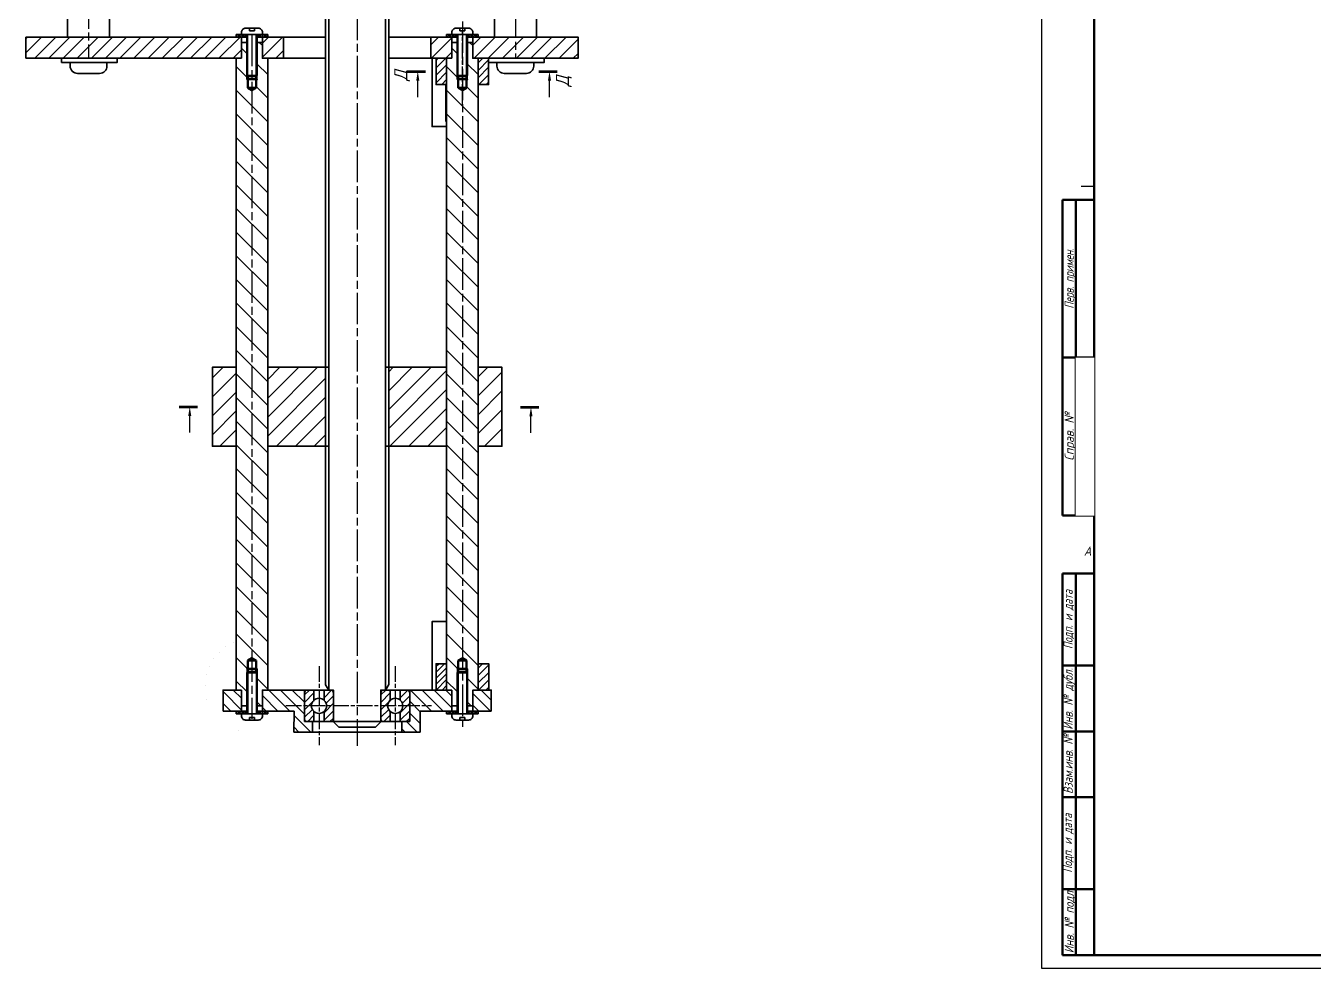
# Model space of a CAD drawing. Header units: millimetres. Extents: x -386 to 841, y 0 to 594.
# Drawn here: x -386.2 to 103.7, y 0 to 358.1 of the extents above; entities that cross this region are included whole.
import ezdxf
from ezdxf.enums import TextEntityAlignment as Align

# ---------------------------------------------------------------- set-up
doc = ezdxf.new("R2010")
doc.units = ezdxf.units.MM
doc.set_wipeout_variables(frame=1)
for name, pattern in [('ACGOSTWELD', [3, 2, -1]), ('AM_ISO08W050', [18, 12, -1.5, 3, -1.5]), ('AM_ISO08W050x2', [9, 6, -0.75, 1.5, -0.75])]:
    doc.linetypes.add(name, pattern=pattern)
doc.layers.get('0').update_dxf_attribs({"linetype": 'ACGOSTWELD', "lineweight": 25})
for name, color, linetype, lineweight in [('AM_0', 7, 'Continuous', 50), ('AM_4', 3, 'Continuous', 25), ('AM_5', 3, 'Continuous', 25), ('AM_7', 4, 'AM_ISO08W050', 25), ('AM_8', 1, 'Continuous', 25), ('AM_BOR', 7, 'Continuous', 50), ('основные', 7, 'Continuous', 35), ('оч жирные', 7, 'Continuous', 70)]:
    doc.layers.add(name, color=color, linetype=linetype, lineweight=lineweight)
doc.styles.add('ACGOSTTS', font='geniso.shx', dxfattribs={"oblique": 15})
doc.styles.get("Standard").update_dxf_attribs({"font": 'geniso.shx', "oblique": 15})
pattern_1 = [(45, (-1172.3275, -550.7187), (-1.4142136, 1.4142136), [])]
pattern_2 = [(45, (-1143.3275, -550.7187), (-1.4142136, 1.4142136), [])]
pattern_3 = [(45, (-3197.5614, -243.7197), (-1.4142136, 1.4142136), [])]
pattern_4 = [(135, (40.1745, 32.1084), (-0.3535534, -0.3535534), [])]
pattern_5 = [(135, (-39.8046, 32.1084), (-0.3535534, -0.3535534), [])]
pattern_6 = [(135, (-39.8046, -224.9554), (-0.3535534, -0.3535534), [])]
pattern_7 = [(135, (40.1745, -224.97387), (-0.3535534, -0.3535534), [])]

# ---------------------------------------------------------------- blocks, each defined once
blk = doc.blocks.new('GOST_A1_LANDSCAPE')
at = {"layer": 'AM_BOR', "color": 1, "lineweight": 25}
for p, q in [((0, 594), (0, 0)), ((20, 297), (15, 297)), ((0, 0), (841, 0))]:
    blk.add_line(p, q, dxfattribs=at)
at = {"layer": 'AM_BOR', "color": 7, "lineweight": 50}
for p, q in [((20, 589), (20, 5)), ((20, 5), (836, 5))]:
    blk.add_line(p, q, dxfattribs=at)
at = {"layer": 'AM_BOR', "color": 1, "lineweight": 25, "style": 'ACGOSTTS', "oblique": 15}
blk.add_text('A', height=3.5, dxfattribs=at).set_placement((17.5, 158.5), align=Align.MIDDLE_CENTER)
blk = doc.blocks.new('GOST_EXT12')
at = {"layer": 'AM_BOR', "color": 7, "lineweight": 50, "ltscale": 0.3}
for p, q in [((0, 287), (-12, 287)), ((-12, 287), (-12, 167)), ((-7, 167), (-7, 287)), ((0, 167), (0, 287)), ((-12, 227), (0, 227)), ((-12, 167), (0, 167))]:
    blk.add_line(p, q, dxfattribs=at)
at = {"layer": 'AM_BOR', "color": 7, "lineweight": 50}
for p, q in [((0, 145), (-12, 145)), ((-12, 145), (-12, 110)), ((-12, 0), (-12, 145)), ((-7, 0), (-7, 145)), ((0, 145), (0, 0)), ((0, 110), (-12, 110)), ((-12, 110), (-12, 85)), ((0, 85), (-12, 85)), ((-12, 85), (-12, 60)), ((0, 60), (-12, 60)), ((-12, 60), (-12, 25)), ((0, 25), (-12, 25)), ((-12, 25), (-12, 0)), ((0, 0), (-12, 0))]:
    blk.add_line(p, q, dxfattribs=at)
at = {"layer": 'AM_BOR', "color": 1, "lineweight": 25, "style": 'ACGOSTTS', "oblique": 15}
for s, width, p in [('Перв. примен.', 0.821392, (-9.5, 257)), ('Подп. и дата', 0.842977, (-9.95, 127.5)), ('Инв. № дубл.', 0.891828, (-9.9, 97.31)), ('Взам.инв. №', 0.899981, (-9.9, 72.5)), ('Подп. и дата', 0.842977, (-10.13, 42.5)), ('Инв. № подл', 0.910904, (-9.5, 12.5))]:
    blk.add_text(s, height=3.5, rotation=90, dxfattribs=dict(at, width=width)).set_placement(p, align=Align.MIDDLE_CENTER)
blk.add_text('Справ. №', height=3.5, rotation=90, dxfattribs=at).set_placement((-9.5, 197), align=Align.MIDDLE_CENTER)
at = {"layer": 'AM_BOR', "color": 2, "lineweight": 25, "style": 'ACGOSTTS', "oblique": 15, "width": 0.8}
for tag, p in [('GEN-TITLE-FREF{16}', (-3.5, 257)), ('GEN-TITLE-RPARTNO{16}', (-3.5, 197)), ('GEN-TITLE-SDT2{10}', (-3.5, 127.5)), ('GEN-TITLE-CSTKN{7}', (-3.5, 97.5)), ('GEN-TITLE-RSTKN{7}', (-3.5, 72.5)), ('GEN-TITLE-SDT1{10}', (-3.5, 42.5)), ('GEN-TITLE-STKN{7}', (-3.5, 12.5))]:
    blk.add_attdef(tag, text='', height=3.17, rotation=90, dxfattribs=at).set_placement(p, align=Align.MIDDLE_CENTER)
blk.add_wipeout([(-7, 227), (-7, 167), (0, 167), (0, 227)])

msp = doc.modelspace()

# ---------------------------------------------------------------- hatches: boundary and pattern name
at = {"layer": 'AM_8'}
h = msp.add_hatch(dxfattribs=at)
h.set_pattern_fill('ANSI31', color=256, scale=1.2, angle=360, style=0)
h.set_pattern_definition([(45, (-3197.5614, -243.7197), (-2.694077, 2.694077), [])])
h.paths.add_polyline_path([(-290.889, 448.972), (-301.622, 448.972), (-302.189, 448.972), (-308.189, 448.972), (-310.226, 448.972), (-316.989, 448.972), (-326.189, 448.972), (-326.189, 440.972), (-290.456, 440.972), (-290.889, 441.426)])
h.paths.add_polyline_path([(-364.189, 448.972), (-386.189, 448.972), (-386.189, 440.972), (-364.189, 440.972)])
h.paths.add_polyline_path([(-284.189, 448.972), (-286.889, 448.972), (-286.889, 441.426), (-287.322, 440.972), (-284.189, 440.972)])
h.paths.add_polyline_path([(-176.189, 448.972), (-215.622, 448.972), (-226.622, 448.972), (-229.489, 448.972), (-229.489, 441.426), (-229.922, 440.972), (-218.756, 440.972), (-176.189, 440.972)])
h.paths.add_polyline_path([(-233.489, 448.972), (-236.189, 448.972), (-236.189, 440.972), (-233.489, 440.972), (-233.489, 441.426)])
h.paths.add_polyline_path([(-176.189, 353.754), (-199.981, 353.754), (-199.968, 345.754), (-189.063, 345.754), (-176.189, 345.754)])
h.paths.add_polyline_path([(-199.981, 353.754), (-214.216, 353.754), (-216.216, 353.754), (-216.216, 349.754), (-216.216, 345.754), (-199.968, 345.754)])
h.paths.add_polyline_path([(-224.216, 353.754), (-226.216, 353.754), (-232.195, 353.754), (-232.195, 345.754), (-224.216, 345.754), (-224.216, 349.754)])
h.paths.add_polyline_path([(-288.195, 353.754), (-296.195, 353.754), (-296.195, 349.754), (-296.195, 345.754), (-288.195, 345.754)])
h.paths.add_polyline_path([(-304.195, 349.754), (-304.195, 353.754), (-306.195, 353.754), (-362.315, 353.754), (-362.315, 345.754), (-351.315, 345.754), (-304.195, 345.754)])
h.paths.add_polyline_path([(-362.315, 353.754), (-386.189, 353.754), (-386.189, 345.754), (-362.315, 345.754)])
h = msp.add_hatch(dxfattribs=at)
h.set_pattern_fill('_U', color=256, scale=0.5, angle=135, style=0, pattern_type=0)
h.set_pattern_definition(pattern_5)
h.paths.add_polyline_path([(-306.195, 353.754), (-304.195, 353.754), (-302.677, 353.754), (-302.677, 354.754), (-306.195, 354.754)])
h = msp.add_hatch(dxfattribs=at)
h.set_pattern_fill('_U', color=256, scale=0.5, angle=135, style=0, pattern_type=0)
h.set_pattern_definition(pattern_5)
h.paths.add_polyline_path([(-297.713, 353.754), (-296.195, 353.754), (-294.195, 353.754), (-294.195, 354.754), (-297.713, 354.754)])
h = msp.add_hatch(dxfattribs=at)
h.set_pattern_fill('_U', color=256, scale=0.5, angle=135, style=0, pattern_type=0)
h.set_pattern_definition(pattern_4)
h.paths.add_polyline_path([(-226.216, 353.754), (-224.216, 353.754), (-222.698, 353.754), (-222.698, 354.754), (-226.216, 354.754)])
h = msp.add_hatch(dxfattribs=at)
h.set_pattern_fill('_U', color=256, scale=0.5, angle=135, style=0, pattern_type=0)
h.set_pattern_definition(pattern_4)
h.paths.add_polyline_path([(-217.734, 353.754), (-216.216, 353.754), (-214.216, 353.754), (-214.216, 354.754), (-217.734, 354.754)])
h = msp.add_hatch(dxfattribs=at)
h.set_pattern_fill('ANSI31', color=256, scale=2, angle=90, style=0)
h.set_pattern_definition([(135, (40.1745, 32.1084), (-4.49013, -4.49013), [])])
edge = h.paths.add_edge_path()
edge.add_line((-300.195, 125.117), (-300.195, 117.795))
edge.add_line((-300.195, 117.795), (-298.628, 116.89))
edge.add_line((-298.628, 116.89), (-298.628, 114.49))
edge.add_line((-298.628, 114.49), (-298.195, 113.69))
edge.add_line((-298.195, 113.69), (-298.195, 112.236))
edge.add_line((-298.195, 112.236), (-298.195, 112.236))
edge.add_line((-298.195, 112.236), (-298.195, 99.69))
edge.add_line((-298.195, 99.69), (-296.195, 99.69))
edge.add_line((-296.195, 99.69), (-296.195, 101.69))
edge.add_line((-296.195, 101.69), (-296.195, 105.69))
edge.add_line((-296.195, 105.69), (-294.212, 105.69))
edge.add_line((-294.212, 105.69), (-294.21, 124.082))
edge.add_arc((-300.195, 107.28), 17.836, 430.39269, 450)
edge = h.paths.add_edge_path()
edge.add_line((-306.188, 124.08), (-306.188, 105.695))
edge.add_line((-306.188, 105.695), (-304.17, 105.697))
edge.add_line((-304.17, 105.697), (-304.195, 99.69))
edge.add_line((-304.195, 99.69), (-302.195, 99.69))
edge.add_line((-302.195, 99.69), (-302.195, 112.236))
edge.add_line((-302.195, 112.236), (-302.195, 113.69))
edge.add_line((-302.195, 113.69), (-301.762, 114.49))
edge.add_line((-301.762, 114.49), (-301.762, 116.89))
edge.add_line((-301.762, 116.89), (-300.195, 117.795))
edge.add_line((-300.195, 117.795), (-300.195, 125.117))
edge.add_arc((-300.195, 107.28), 17.836, 450, 469.63137)
edge = h.paths.add_edge_path()
edge.add_line((-306.189, 345.754), (-306.188, 124.08))
edge.add_arc((-300.195, 107.28), 17.836, 90, 109.63137, ccw=False)
edge.add_line((-300.195, 125.117), (-300.195, 333.649))
edge.add_line((-300.195, 333.649), (-301.762, 334.554))
edge.add_line((-301.762, 334.554), (-301.762, 336.954))
edge.add_line((-301.762, 336.954), (-302.195, 337.754))
edge.add_line((-302.195, 337.754), (-302.195, 339.207))
edge.add_line((-302.195, 339.207), (-302.195, 339.207))
edge.add_line((-302.195, 339.207), (-302.195, 351.754))
edge.add_line((-302.195, 351.754), (-304.17, 351.754))
edge.add_line((-304.17, 351.754), (-304.195, 345.754))
edge.add_line((-304.195, 345.754), (-306.189, 345.754))
edge = h.paths.add_edge_path()
edge.add_line((-298.195, 351.754), (-298.195, 339.207))
edge.add_line((-298.195, 339.207), (-298.195, 337.754))
edge.add_line((-298.195, 337.754), (-298.628, 336.954))
edge.add_line((-298.628, 336.954), (-298.628, 334.554))
edge.add_line((-298.628, 334.554), (-300.195, 333.649))
edge.add_line((-300.195, 333.649), (-300.195, 125.117))
edge.add_arc((-300.195, 107.28), 17.836, 70.36921, 90, ccw=False)
edge.add_line((-294.203, 124.08), (-294.204, 345.754))
edge.add_line((-294.204, 345.754), (-296.195, 345.754))
edge.add_line((-296.195, 345.754), (-296.195, 351.754))
edge.add_line((-296.195, 351.754), (-298.195, 351.754))
h = msp.add_hatch(dxfattribs=at)
h.set_pattern_fill('ANSI31', color=256, scale=2, angle=90, style=0)
h.set_pattern_definition([(135, (120.1535, 32.1084), (-4.49013, -4.49013), [])])
edge = h.paths.add_edge_path()
edge.add_line((-220.216, 125.117), (-220.216, 117.795))
edge.add_line((-220.216, 117.795), (-218.649, 116.89))
edge.add_line((-218.649, 116.89), (-218.649, 114.49))
edge.add_line((-218.649, 114.49), (-218.216, 113.69))
edge.add_line((-218.216, 113.69), (-218.216, 112.236))
edge.add_line((-218.216, 112.236), (-218.216, 112.236))
edge.add_line((-218.216, 112.236), (-218.216, 99.69))
edge.add_line((-218.216, 99.69), (-216.216, 99.69))
edge.add_line((-216.216, 99.69), (-216.216, 101.69))
edge.add_line((-216.216, 101.69), (-216.216, 105.69))
edge.add_line((-216.216, 105.69), (-214.233, 105.69))
edge.add_line((-214.233, 105.69), (-214.231, 124.082))
edge.add_arc((-220.216, 107.28), 17.836, 430.39269, 450)
edge = h.paths.add_edge_path()
edge.add_line((-226.209, 124.08), (-226.209, 105.695))
edge.add_line((-226.209, 105.695), (-224.191, 105.697))
edge.add_line((-224.191, 105.697), (-224.216, 98.69))
edge.add_line((-224.216, 98.69), (-222.216, 98.69))
edge.add_line((-222.216, 98.69), (-222.216, 112.236))
edge.add_line((-222.216, 112.236), (-222.216, 113.69))
edge.add_line((-222.216, 113.69), (-221.783, 114.49))
edge.add_line((-221.783, 114.49), (-221.783, 116.89))
edge.add_line((-221.783, 116.89), (-220.216, 117.795))
edge.add_line((-220.216, 117.795), (-220.216, 125.117))
edge.add_arc((-220.216, 107.28), 17.836, 450, 469.63137)
edge = h.paths.add_edge_path()
edge.add_line((-226.21, 345.754), (-226.209, 124.08))
edge.add_arc((-220.216, 107.28), 17.836, 90, 109.63137, ccw=False)
edge.add_line((-220.216, 125.117), (-220.216, 333.649))
edge.add_line((-220.216, 333.649), (-221.783, 334.554))
edge.add_line((-221.783, 334.554), (-221.783, 336.954))
edge.add_line((-221.783, 336.954), (-222.216, 337.754))
edge.add_line((-222.216, 337.754), (-222.216, 339.207))
edge.add_line((-222.216, 339.207), (-222.216, 339.207))
edge.add_line((-222.216, 339.207), (-222.22, 351.754))
edge.add_line((-222.22, 351.754), (-224.194, 351.754))
edge.add_line((-224.194, 351.754), (-224.216, 345.754))
edge.add_line((-224.216, 345.754), (-226.21, 345.754))
edge = h.paths.add_edge_path()
edge.add_line((-218.207, 351.754), (-218.216, 339.207))
edge.add_line((-218.216, 339.207), (-218.216, 337.754))
edge.add_line((-218.216, 337.754), (-218.649, 336.954))
edge.add_line((-218.649, 336.954), (-218.649, 334.554))
edge.add_line((-218.649, 334.554), (-220.216, 333.649))
edge.add_line((-220.216, 333.649), (-220.216, 125.117))
edge.add_arc((-220.216, 107.28), 17.836, 70.36921, 90, ccw=False)
edge.add_line((-214.224, 124.08), (-214.225, 345.754))
edge.add_line((-214.225, 345.754), (-216.216, 345.754))
edge.add_line((-216.216, 345.754), (-216.207, 351.754))
edge.add_line((-216.207, 351.754), (-218.207, 351.754))
h = msp.add_hatch(dxfattribs=at)
h.set_pattern_fill('_U', color=256, scale=2, angle=405, style=0, pattern_type=0)
h.set_pattern_definition(pattern_3)
h.paths.add_polyline_path([(-230.215, 345.754), (-230.215, 335.754), (-226.208, 335.754), (-226.208, 345.754)])
h = msp.add_hatch(dxfattribs=at)
h.set_pattern_fill('_U', color=256, scale=2, angle=405, style=0, pattern_type=0)
h.set_pattern_definition(pattern_3)
h.paths.add_polyline_path([(-210.215, 335.754), (-210.215, 345.754), (-214.223, 345.754), (-214.223, 335.754)])
h = msp.add_hatch(dxfattribs=at)
h.set_pattern_fill('ANSI31', color=256, scale=1.6, angle=180)
h.set_pattern_definition([(225, (38.379, -47.1777), (3.5921, -3.5921), [])])
h.paths.add_polyline_path([(-315.2, 228.315), (-315.2, 198.315), (-306.188, 198.315), (-306.188, 228.315)])
h.paths.add_polyline_path([(-294.2, 228.315), (-294.203, 198.315), (-272.201, 198.315), (-272.199, 228.315)])
h.paths.add_polyline_path([(-248.199, 228.315), (-248.2, 198.315), (-226.209, 198.315), (-226.212, 228.315)])
h.paths.add_polyline_path([(-214.223, 228.315), (-214.224, 198.315), (-205.2, 198.315), (-205.2, 228.315)])
h = msp.add_hatch(dxfattribs=at)
h.set_pattern_fill('ANSI31', color=256, angle=90, style=0)
h.set_pattern_definition([(135, (40.1745, 32.1084), (-2.245064, -2.245064), [])])
h.paths.add_polyline_path([(-237.473, 105.69), (-240.206, 105.69), (-240.206, 94.69), (-240.206, 93.69), (-241.206, 93.69), (-242.806, 93.69), (-243.196, 93.69), (-243.196, 89.69), (-236.196, 89.69), (-236.203, 97.69), (-224.216, 97.69), (-224.216, 98.69), (-224.216, 98.69), (-224.191, 105.69), (-230.192, 105.69)])
h.paths.add_polyline_path([(-216.216, 105.69), (-216.216, 98.69), (-216.216, 97.69), (-209.206, 97.69), (-209.206, 105.69)])
h.paths.add_polyline_path([(-296.195, 105.69), (-296.195, 98.69), (-296.195, 97.69), (-284.209, 97.69), (-284.215, 89.69), (-277.215, 89.69), (-277.215, 93.681), (-280.215, 93.681), (-280.206, 94.69), (-280.206, 105.69)])
h.paths.add_polyline_path([(-300.195, 89.444, 0.2561689), (-285.157, 97.69), (-296.195, 97.69), (-300.195, 97.69), (-300.195, 97.19), (-297.195, 97.19), (-297.195, 96.69), (-296.195, 96.69), (-296.195, 95.89, -0.4142136), (-297.795, 94.29), (-301.195, 94.29), (-302.595, 94.29, -0.4142136), (-304.195, 95.89), (-304.195, 96.69), (-303.195, 96.69), (-303.195, 97.19), (-300.195, 97.19), (-300.195, 97.69), (-302.195, 97.69), (-302.195, 112.236), (-302.195, 113.69), (-301.762, 114.49), (-301.762, 116.89), (-300.195, 117.795), (-300.195, 125.117, 1)])
h.paths.add_polyline_path([(-300.195, 89.444, 0.2561689), (-285.157, 97.69), (-296.195, 97.69), (-300.195, 97.69), (-300.195, 97.19), (-297.195, 97.19), (-297.195, 96.69), (-296.195, 96.69), (-296.195, 95.89, -0.4142136), (-297.795, 94.29), (-301.195, 94.29), (-302.595, 94.29, -0.4142136), (-304.195, 95.89), (-304.195, 96.69), (-303.195, 96.69), (-303.195, 97.19), (-300.195, 97.19), (-300.195, 97.69), (-302.195, 97.69), (-311.206, 97.69), (-311.206, 105.69), (-310.22, 105.691), (-310.22, 115.69), (-306.188, 115.69), (-306.188, 124.08, 0.8418443)], flags=17)
h.paths.add_polyline_path([(-306.188, 124.08), (-306.188, 115.69), (-306.188, 105.695), (-304.17, 105.697), (-304.195, 98.69), (-302.195, 98.69), (-302.195, 112.236), (-302.195, 113.69), (-301.762, 114.49), (-301.762, 116.89), (-300.195, 117.795), (-300.195, 125.117, 0.0858681)])
h.paths.add_polyline_path([(-310.22, 115.69), (-310.22, 105.691), (-306.188, 105.695), (-306.188, 115.69)], flags=16)
h = msp.add_hatch(dxfattribs=at)
h.set_pattern_fill('_U', color=256, scale=1.6, angle=405, style=0, pattern_type=0)
h.set_pattern_definition([(45, (-3197.5614, -243.7197), (-1.13137085, 1.13137085), [])])
h.paths.add_polyline_path([(-227.767, 105.69), (-227.473, 105.69), (-226.216, 105.69), (-226.209, 105.69), (-226.209, 115.69), (-230.192, 115.69), (-230.192, 105.69)])
h = msp.add_hatch(dxfattribs=at)
h.set_pattern_fill('_U', color=256, scale=2, angle=405, style=0, pattern_type=0)
h.set_pattern_definition([(45, (-3117.534, -243.7197), (-1.4142136, 1.4142136), [])])
h.paths.add_polyline_path([(-212.617, 105.69), (-210.192, 105.69), (-210.192, 115.69), (-214.176, 115.69), (-214.176, 105.69)])
h = msp.add_hatch(dxfattribs=at)
h.set_pattern_fill('_U', color=256, scale=2, angle=405, style=0, pattern_type=0)
h.set_pattern_definition(pattern_1)
edge = h.paths.add_edge_path()
edge.add_line((-279.206, 93.69), (-276.62, 93.69))
edge.add_line((-276.62, 93.69), (-276.62, 97.565))
edge.add_arc((-274.706, 99.69), 2.86, 492.00772, 587.99228, ccw=False)
edge.add_line((-276.62, 101.815), (-276.62, 105.69))
edge.add_line((-276.62, 105.69), (-279.206, 105.69))
edge.add_arc((-279.206, 104.69), 1, 450, 540)
edge.add_line((-280.206, 104.69), (-280.206, 94.69))
edge.add_arc((-279.206, 94.69), 1, 540, 630)
h = msp.add_hatch(dxfattribs=at)
h.set_pattern_fill('_U', color=256, scale=2, angle=405, style=0, pattern_type=0)
h.set_pattern_definition(pattern_1)
edge = h.paths.add_edge_path()
edge.add_line((-270.206, 105.69), (-272.792, 105.69))
edge.add_line((-272.792, 105.69), (-272.792, 101.815))
edge.add_arc((-274.706, 99.69), 2.86, 312.00772, 407.99228, ccw=False)
edge.add_line((-272.792, 97.565), (-272.792, 93.69))
edge.add_line((-272.792, 93.69), (-270.206, 93.69))
edge.add_arc((-270.206, 94.69), 1, 630, 720)
edge.add_line((-269.206, 94.69), (-269.206, 104.69))
edge.add_arc((-270.206, 104.69), 1, 360, 450)
h = msp.add_hatch(dxfattribs=at)
h.set_pattern_fill('_U', color=256, scale=2, angle=405, style=0, pattern_type=0)
h.set_pattern_definition(pattern_2)
edge = h.paths.add_edge_path()
edge.add_line((-250.206, 93.69), (-247.62, 93.69))
edge.add_line((-247.62, 93.69), (-247.62, 97.565))
edge.add_arc((-245.706, 99.69), 2.86, 492.00772, 587.99228, ccw=False)
edge.add_line((-247.62, 101.815), (-247.62, 105.69))
edge.add_line((-247.62, 105.69), (-250.206, 105.69))
edge.add_arc((-250.206, 104.69), 1, 450, 540)
edge.add_line((-251.206, 104.69), (-251.206, 94.69))
edge.add_arc((-250.206, 94.69), 1, 540, 630)
h = msp.add_hatch(dxfattribs=at)
h.set_pattern_fill('_U', color=256, scale=2, angle=405, style=0, pattern_type=0)
h.set_pattern_definition(pattern_2)
edge = h.paths.add_edge_path()
edge.add_line((-241.206, 105.69), (-243.792, 105.69))
edge.add_line((-243.792, 105.69), (-243.792, 101.815))
edge.add_arc((-245.706, 99.69), 2.86, 312.00772, 407.99228, ccw=False)
edge.add_line((-243.792, 97.565), (-243.792, 93.69))
edge.add_line((-243.792, 93.69), (-241.206, 93.69))
edge.add_arc((-241.206, 94.69), 1, 630, 720)
edge.add_line((-240.206, 94.69), (-240.206, 104.69))
edge.add_arc((-241.206, 104.69), 1, 360, 450)
h = msp.add_hatch(dxfattribs=at)
h.set_pattern_fill('_U', color=256, scale=0.5, angle=135, style=0, pattern_type=0)
h.set_pattern_definition(pattern_6)
h.paths.add_polyline_path([(-306.195, 96.69), (-304.195, 96.69), (-302.677, 96.69), (-302.677, 97.69), (-306.195, 97.69)])
h = msp.add_hatch(dxfattribs=at)
h.set_pattern_fill('_U', color=256, scale=0.5, angle=135, style=0, pattern_type=0)
h.set_pattern_definition(pattern_6)
h.paths.add_polyline_path([(-297.713, 96.69), (-296.195, 96.69), (-294.195, 96.69), (-294.195, 97.69), (-297.713, 97.69)])
h = msp.add_hatch(dxfattribs=at)
h.set_pattern_fill('_U', color=256, scale=0.5, angle=135, style=0, pattern_type=0)
h.set_pattern_definition(pattern_7)
h.paths.add_polyline_path([(-226.216, 96.671), (-224.216, 96.671), (-222.698, 96.671), (-222.698, 97.671), (-226.216, 97.671)])
h = msp.add_hatch(dxfattribs=at)
h.set_pattern_fill('_U', color=256, scale=0.5, angle=135, style=0, pattern_type=0)
h.set_pattern_definition(pattern_7)
h.paths.add_polyline_path([(-217.734, 96.671), (-216.216, 96.671), (-214.216, 96.671), (-214.216, 97.671), (-217.734, 97.671)])

# ---------------------------------------------------------------- linework, layer by layer
at = {"layer": 'AM_0'}
for p, q in [((-301.762, 338.754), (-301.762, 334.554)), ((-298.628, 338.754), (-298.628, 334.554)), ((-221.783, 338.754), (-221.783, 334.554)), ((-218.649, 338.754), (-218.649, 334.554)), ((-302.195, 337.754), (-298.195, 337.754)), ((-300.195, 333.649), (-301.762, 334.554)), ((-301.762, 334.554), (-298.628, 334.554)), ((-300.195, 333.649), (-298.628, 334.554)), ((-222.216, 337.754), (-218.216, 337.754)), ((-220.216, 333.649), (-221.783, 334.554)), ((-221.783, 334.554), (-218.649, 334.554)), ((-220.216, 333.649), (-218.649, 334.554)), ((-300.195, 117.795), (-301.762, 116.89)), ((-300.195, 117.795), (-298.628, 116.89)), ((-220.216, 117.795), (-221.783, 116.89)), ((-220.216, 117.795), (-218.649, 116.89)), ((-298.195, 113.69), (-302.195, 113.69)), ((-301.762, 112.69), (-301.762, 116.89)), ((-298.628, 116.89), (-301.762, 116.89)), ((-298.628, 112.69), (-298.628, 116.89)), ((-218.216, 113.69), (-222.216, 113.69)), ((-221.783, 112.69), (-221.783, 116.89)), ((-218.649, 116.89), (-221.783, 116.89)), ((-218.649, 112.69), (-218.649, 116.89))]:
    msp.add_line(p, q, dxfattribs=at)
at = {"layer": 'AM_4'}
for p, q in [((-301.762, 338.754), (-301.762, 354.754)), ((-298.628, 338.754), (-298.628, 354.754)), ((-221.783, 338.754), (-221.783, 354.754)), ((-218.649, 338.754), (-218.649, 354.754)), ((-302.195, 337.754), (-302.195, 339.207)), ((-298.195, 337.754), (-298.195, 339.207)), ((-222.216, 337.754), (-222.216, 339.207)), ((-218.216, 337.754), (-218.216, 339.207)), ((-302.195, 337.754), (-301.762, 336.954)), ((-298.195, 337.754), (-298.628, 336.954)), ((-222.216, 337.754), (-221.783, 336.954)), ((-218.216, 337.754), (-218.649, 336.954)), ((-302.195, 113.69), (-301.762, 114.49)), ((-302.195, 113.69), (-302.195, 112.236)), ((-301.762, 112.69), (-301.762, 96.69)), ((-298.195, 113.69), (-298.628, 114.49)), ((-298.628, 112.69), (-298.628, 96.69)), ((-298.195, 113.69), (-298.195, 112.236)), ((-222.216, 113.69), (-221.783, 114.49)), ((-222.216, 113.69), (-222.216, 112.236)), ((-221.783, 112.69), (-221.783, 96.69)), ((-218.216, 113.69), (-218.649, 114.49)), ((-218.649, 112.69), (-218.649, 96.69)), ((-218.216, 113.69), (-218.216, 112.236))]:
    msp.add_line(p, q, dxfattribs=at)
at = {"layer": 'AM_5'}
for p, q in [((-237.15, 330.935), (-237.15, 337.254)), ((-187.081, 330.935), (-187.081, 337.254)), ((-323.846, 203.496), (-323.846, 209.815)), ((-194.135, 203.355), (-194.135, 209.674))]:
    msp.add_line(p, q, dxfattribs=at)
at = {"layer": 'AM_5', "linetype": 'Continuous'}
for points in [[(-236.567, 337.254), (-237.734, 337.254), (-237.15, 340.754)], [(-186.497, 337.254), (-187.664, 337.254), (-187.081, 340.754)], [(-323.263, 209.815), (-324.43, 209.815), (-323.846, 213.315)], [(-193.552, 209.674), (-194.719, 209.674), (-194.135, 213.174)]]:
    msp.add_trace(points, dxfattribs=at)
at = {"layer": 'AM_7'}
for p, q in [((-260.189, 490.659), (-260.206, 84.511)), ((-362.315, 440.972), (-362.315, 345.754)), ((-200.063, 401.48), (-199.968, 345.754)), ((-220.216, 359.754), (-220.216, 91.69)), ((-300.195, 354.754), (-300.195, 94.703)), ((-294.195, 274.754), (-294.212, 105.69)), ((-226.216, 274.754), (-226.2, 105.69))]:
    msp.add_line(p, q, dxfattribs=at)
at = {"layer": 'AM_7', "linetype": 'AM_ISO08W050x2'}
for p, q in [((-220.216, 327.649), (-220.216, 355.754)), ((-274.706, 114.796), (-274.706, 84.797)), ((-274.706, 114.796), (-274.706, 84.797)), ((-245.706, 114.796), (-245.706, 84.797)), ((-245.706, 114.796), (-245.706, 84.797)), ((-287.322, 99.796), (-260.94, 99.796)), ((-260.413, 99.796), (-231.94, 99.796))]:
    msp.add_line(p, q, dxfattribs=at)
at = {"layer": 'основные'}
for p, q in [((-272.189, 424.472), (-272.206, 107.69)), ((-248.189, 408.48), (-248.206, 107.772)), ((-270.961, 393.473), (-270.979, 105.69)), ((-249.432, 105.69), (-249.416, 393.473)), ((-386.189, 353.754), (-386.189, 345.754)), ((-304.195, 349.754), (-304.195, 353.754)), ((-302.677, 353.754), (-302.677, 354.754)), ((-302.195, 354.754), (-302.195, 339.207)), ((-302.195, 343.207), (-302.195, 353.754)), ((-301.195, 357.154), (-301.195, 356.154)), ((-301.195, 356.154), (-299.195, 356.154)), ((-299.195, 356.154), (-299.195, 357.154)), ((-298.195, 339.207), (-298.195, 354.754)), ((-297.713, 353.754), (-297.713, 354.754)), ((-296.195, 349.754), (-296.195, 353.754)), ((-288.195, 353.754), (-272.193, 353.754)), ((-232.195, 353.754), (-248.192, 353.755)), ((-224.216, 349.754), (-224.216, 353.754)), ((-222.698, 353.754), (-222.698, 354.754)), ((-222.216, 354.754), (-222.216, 339.207)), ((-222.216, 343.207), (-222.216, 353.754)), ((-221.216, 357.154), (-221.216, 356.154)), ((-221.216, 356.154), (-219.216, 356.154)), ((-219.216, 356.154), (-219.216, 357.154)), ((-218.216, 339.207), (-218.216, 354.754)), ((-217.734, 353.754), (-217.734, 354.754)), ((-216.216, 349.754), (-216.216, 353.754)), ((-176.189, 353.754), (-176.189, 345.754)), ((-372.563, 344.154), (-372.563, 345.754)), ((-288.195, 345.754), (-272.193, 345.753)), ((-232.195, 345.754), (-248.192, 345.754)), ((-225.947, 345.754), (-226.468, 345.754)), ((-302.195, 339.207), (-298.195, 339.207)), ((-302.195, 339.207), (-301.762, 338.754)), ((-301.762, 338.754), (-298.628, 338.754)), ((-298.628, 338.754), (-298.195, 339.207)), ((-222.216, 339.207), (-218.216, 339.207)), ((-222.216, 339.207), (-221.783, 338.754)), ((-221.783, 338.754), (-218.649, 338.754)), ((-218.649, 338.754), (-218.216, 339.207)), ((-226.468, 335.754), (-226.468, 321.708)), ((-301.762, 112.69), (-302.195, 112.236)), ((-298.628, 112.69), (-301.762, 112.69)), ((-298.195, 112.236), (-298.628, 112.69)), ((-221.783, 112.69), (-222.216, 112.236)), ((-218.649, 112.69), (-221.783, 112.69)), ((-218.216, 112.236), (-218.649, 112.69)), ((-298.195, 112.236), (-302.195, 112.236)), ((-302.195, 112.236), (-302.195, 96.69)), ((-298.195, 96.69), (-298.195, 112.236)), ((-298.195, 108.236), (-298.195, 97.69)), ((-248.206, 107.772), (-249.432, 105.69)), ((-218.216, 112.236), (-222.216, 112.236)), ((-222.216, 112.236), (-222.216, 96.69)), ((-218.216, 96.69), (-218.216, 112.236)), ((-218.216, 108.236), (-218.216, 97.69)), ((-292.645, 105.69), (-295.779, 105.69)), ((-280.206, 104.69), (-280.206, 105.69)), ((-280.206, 105.69), (-279.206, 105.69)), ((-280.206, 104.69), (-280.206, 101.69)), ((-279.206, 105.69), (-269.206, 105.69)), ((-272.792, 105.69), (-279.206, 105.69)), ((-276.62, 105.69), (-276.62, 101.815)), ((-272.792, 105.69), (-272.792, 101.815)), ((-272.206, 107.69), (-270.979, 105.69)), ((-251.206, 105.69), (-249.432, 105.69)), ((-251.206, 104.69), (-251.206, 105.69)), ((-251.206, 105.69), (-250.206, 105.69)), ((-251.206, 104.69), (-251.206, 101.69)), ((-250.206, 105.69), (-240.206, 105.69)), ((-243.792, 105.69), (-250.206, 105.69)), ((-249.432, 105.69), (-249.432, 105.69)), ((-247.62, 105.69), (-247.62, 101.815)), ((-243.792, 105.69), (-243.792, 101.815)), ((-235.473, 105.69), (-227.473, 105.69)), ((-227.767, 105.69), (-224.633, 105.69)), ((-304.195, 101.69), (-304.195, 97.69)), ((-296.195, 101.69), (-296.195, 97.69)), ((-224.216, 101.69), (-224.216, 97.69)), ((-216.216, 101.69), (-216.216, 97.69)), ((-302.195, 97.69), (-311.206, 97.69)), ((-302.677, 97.69), (-302.677, 96.69)), ((-299.195, 95.29), (-301.195, 95.29)), ((-301.195, 95.29), (-301.195, 94.29)), ((-299.195, 94.29), (-299.195, 95.29)), ((-284.209, 97.69), (-298.195, 97.69)), ((-297.713, 97.69), (-297.713, 96.69)), ((-284.215, 89.69), (-284.209, 97.69)), ((-280.206, 94.69), (-280.215, 93.681)), ((-280.215, 93.681), (-279.215, 93.681)), ((-280.215, 93.681), (-277.215, 93.681)), ((-277.215, 93.69), (-242.806, 93.69)), ((-277.215, 93.681), (-277.215, 89.69)), ((-276.62, 97.565), (-276.62, 93.69)), ((-272.792, 97.565), (-272.792, 93.69)), ((-270.206, 93.69), (-269.206, 93.69)), ((-269.206, 93.69), (-251.206, 93.634)), ((-247.62, 97.565), (-247.62, 93.69)), ((-243.792, 97.565), (-243.792, 93.69)), ((-243.196, 93.681), (-243.196, 89.69)), ((-240.206, 93.69), (-241.206, 93.69)), ((-240.206, 94.69), (-240.206, 93.69)), ((-236.196, 89.69), (-236.203, 97.69)), ((-236.203, 97.69), (-222.216, 97.69)), ((-222.698, 97.69), (-222.698, 96.69)), ((-219.216, 95.29), (-221.216, 95.29)), ((-221.216, 95.29), (-221.216, 94.29)), ((-219.216, 94.29), (-219.216, 95.29)), ((-218.216, 97.69), (-209.206, 97.69)), ((-217.734, 97.69), (-217.734, 96.69)), ((-277.215, 89.69), (-243.196, 89.69))]:
    msp.add_line(p, q, dxfattribs=at)
for points in [[(-354.315, 413.972), (-354.315, 353.754), (-370.315, 353.754), (-370.315, 440.944), (-354.315, 440.944), (-354.315, 434.972)], [(-192.063, 403.48), (-191.968, 353.754), (-207.968, 353.754), (-208.063, 403.48)], [(-386.189, 353.754), (-302.195, 353.754)], [(-298.195, 353.754), (-294.195, 353.754), (-294.195, 354.754), (-306.195, 354.754), (-306.195, 353.754), (-302.195, 353.754)], [(-298.195, 353.754), (-288.195, 353.754), (-288.195, 345.754), (-296.195, 345.754)], [(-224.212, 345.754), (-232.195, 345.754), (-232.195, 353.754), (-226.216, 353.754)], [(-218.216, 353.754), (-214.216, 353.754), (-214.216, 354.754), (-226.216, 354.754), (-226.216, 353.754), (-222.216, 353.754)], [(-214.216, 353.754), (-176.189, 353.754), (-176.189, 345.754), (-216.22, 345.754)], [(-304.186, 345.754), (-304.186, 345.754), (-304.186, 351.754), (-302.186, 351.754)], [(-298.186, 351.754), (-296.186, 351.754), (-296.212, 345.754), (-296.212, 345.754)], [(-224.207, 345.754), (-224.207, 345.754), (-224.207, 351.754), (-222.207, 351.754)], [(-218.207, 351.754), (-216.207, 351.754), (-216.232, 345.754), (-216.232, 345.754)], [(-304.192, 345.754), (-386.189, 345.754)], [(-373.411, 345.754), (-351.411, 345.754), (-351.411, 344.154), (-372.563, 344.154)], [(-304.17, 105.697), (-306.188, 105.69), (-306.189, 345.754), (-304.192, 345.754)], [(-296.195, 345.754), (-294.204, 345.754), (-294.203, 105.69), (-296.195, 105.69)], [(-226.208, 319.754), (-231.747, 319.754), (-231.747, 345.754), (-226.208, 345.754)], [(-224.212, 345.754), (-230.215, 345.754), (-230.215, 335.754), (-226.208, 335.754)], [(-224.212, 345.754), (-226.208, 345.754), (-226.209, 105.69), (-224.212, 105.69)], [(-214.223, 335.754), (-210.215, 335.754), (-210.215, 345.754), (-216.22, 345.754)], [(-216.22, 105.69), (-214.224, 105.69), (-214.223, 345.754), (-216.22, 345.754)], [(-211.063, 345.754), (-189.063, 345.754), (-189.063, 344.154), (-210.215, 344.154)], [(-306.188, 228.315), (-315.2, 228.315), (-315.2, 198.315), (-306.188, 198.315)], [(-270.971, 228.315), (-294.204, 228.315)], [(-226.208, 228.315), (-249.425, 228.315)], [(-214.224, 198.315), (-205.2, 198.315), (-205.2, 228.315), (-214.223, 228.315)], [(-294.203, 198.315), (-270.973, 198.315)], [(-249.427, 198.315), (-226.208, 198.315)], [(-226.209, 105.69), (-231.747, 105.69), (-231.747, 131.69), (-226.209, 131.69)], [(-226.201, 115.69), (-230.192, 115.69), (-230.192, 105.69), (-224.212, 105.69)], [(-216.216, 105.69), (-210.192, 105.69), (-210.192, 115.69), (-214.216, 115.69)], [(-304.17, 105.697), (-311.206, 105.69), (-311.206, 97.69)], [(-302.195, 99.69), (-304.195, 99.69), (-304.17, 105.69), (-304.17, 105.69)], [(-296.195, 105.69), (-296.195, 105.69), (-296.195, 99.69), (-298.195, 99.69)], [(-269.206, 93.69), (-269.206, 105.69), (-296.195, 105.69)], [(-294.906, 105.69), (-282.906, 105.69)], [(-280.206, 94.69), (-280.206, 105.69), (-284.206, 105.69)], [(-270.979, 105.69), (-269.206, 105.69), (-269.206, 93.634), (-267.206, 91.634), (-253.206, 91.634), (-251.206, 93.634), (-251.206, 105.69)], [(-251.206, 93.69), (-251.206, 105.69), (-224.191, 105.69)], [(-240.206, 94.69), (-240.206, 105.69), (-236.206, 105.69)], [(-225.473, 105.69), (-225.473, 105.69), (-237.473, 105.69)], [(-222.216, 99.69), (-224.216, 99.69), (-224.191, 105.69), (-224.191, 105.69)], [(-216.216, 105.69), (-216.216, 105.69), (-216.216, 99.69), (-218.216, 99.69)], [(-216.22, 105.69), (-209.206, 105.69), (-209.206, 97.69)], [(-298.195, 97.69), (-294.195, 97.69), (-294.195, 96.69), (-306.195, 96.69), (-306.195, 97.69), (-302.195, 97.69)], [(-242.806, 93.69), (-241.206, 93.69)], [(-218.216, 97.69), (-214.216, 97.69), (-214.216, 96.69), (-226.216, 96.69), (-226.216, 97.69), (-222.216, 97.69)], [(-284.215, 89.69), (-277.215, 89.69)], [(-236.196, 89.69), (-243.196, 89.69)]]:
    msp.add_lwpolyline(points, dxfattribs=at)
for points in [[(-299.195, 357.154), (-297.795, 357.154, -0.4142136), (-296.195, 355.554), (-296.195, 354.754), (-304.195, 354.754), (-304.195, 355.554, -0.4142136), (-302.595, 357.154), (-299.195, 357.154)], [(-301.195, 357.154), (-302.595, 357.154, 0.4142136), (-304.195, 355.554), (-304.195, 354.754)], [(-304.195, 354.754), (-304.195, 355.554, -0.4142136), (-302.595, 357.154), (-301.195, 357.154)], [(-296.195, 354.754), (-296.195, 355.554, 0.4142136), (-297.795, 357.154), (-301.195, 357.154)], [(-299.195, 357.154), (-297.795, 357.154, -0.4142136), (-296.195, 355.554), (-296.195, 354.754)], [(-221.216, 357.154), (-222.616, 357.154, 0.4142136), (-224.216, 355.554), (-224.216, 354.754)], [(-224.216, 354.754), (-224.216, 355.554, -0.4142136), (-222.616, 357.154), (-221.216, 357.154)], [(-216.216, 354.754), (-216.216, 355.554, 0.4142136), (-217.816, 357.154), (-221.216, 357.154)], [(-219.216, 357.154), (-217.816, 357.154, -0.4142136), (-216.216, 355.554), (-216.216, 354.754)], [(-270.206, 93.69), (-279.206, 93.69, -0.4142136), (-280.206, 94.69), (-280.206, 104.69, -0.4142136), (-279.206, 105.69), (-270.206, 105.69, -0.4142136), (-269.206, 104.69), (-269.206, 94.69, -0.4142136), (-270.206, 93.69, -1.6557411)], [(-241.206, 93.69), (-250.206, 93.69, -0.4142136), (-251.206, 94.69), (-251.206, 104.69, -0.4142136), (-250.206, 105.69), (-241.206, 105.69, -0.4142136), (-240.206, 104.69), (-240.206, 94.69, -0.4142136), (-241.206, 93.69, -1.6557411)], [(-301.195, 94.29), (-302.595, 94.29, -0.4142136), (-304.195, 95.89), (-304.195, 96.69), (-296.195, 96.69), (-296.195, 95.89, -0.4142136), (-297.795, 94.29), (-301.195, 94.29)], [(-301.195, 94.29), (-302.595, 94.29, -0.4142136), (-304.195, 95.89), (-304.195, 96.69), (-302.195, 96.69)], [(-301.195, 94.29), (-302.595, 94.29, -0.4142136), (-304.195, 95.89), (-304.195, 96.69)], [(-304.195, 96.69), (-304.195, 95.89, 0.4142136), (-302.595, 94.29), (-299.195, 94.29)], [(-298.195, 96.69), (-296.195, 96.69), (-296.195, 95.89, -0.4142136), (-297.795, 94.29), (-301.195, 94.29)], [(-299.195, 94.29), (-297.795, 94.29, 0.4142136), (-296.195, 95.89), (-296.195, 96.69)], [(-296.195, 96.69), (-296.195, 95.89, -0.4142136), (-297.795, 94.29), (-299.195, 94.29)], [(-221.216, 94.29), (-222.616, 94.29, -0.4142136), (-224.216, 95.89), (-224.216, 96.69), (-216.216, 96.69), (-216.216, 95.89, -0.4142136), (-217.816, 94.29), (-221.216, 94.29)], [(-221.216, 94.29), (-222.616, 94.29, -0.4142136), (-224.216, 95.89), (-224.216, 96.69), (-216.216, 96.69), (-216.216, 95.89, -0.4142136), (-217.816, 94.29), (-221.216, 94.29)], [(-221.216, 94.29), (-222.616, 94.29, -0.4142136), (-224.216, 95.89), (-224.216, 96.69)], [(-224.216, 96.69), (-224.216, 95.89, 0.4142136), (-222.616, 94.29), (-219.216, 94.29)], [(-219.216, 94.29), (-217.816, 94.29, 0.4142136), (-216.216, 95.89), (-216.216, 96.69)], [(-216.216, 96.69), (-216.216, 95.89, -0.4142136), (-217.816, 94.29), (-219.216, 94.29)]]:
    msp.add_lwpolyline(points, format="xyb", dxfattribs=at)
for points in [[(-355.315, 344.154), (-355.315, 342.754, -0.4142136), (-358.115, 339.954), (-366.515, 339.954, -0.4142136), (-369.315, 342.754), (-369.315, 344.154)], [(-193.063, 344.154), (-193.063, 342.754, -0.4142136), (-195.863, 339.954), (-204.263, 339.954, -0.4142136), (-207.063, 342.754), (-207.063, 344.154)]]:
    msp.add_lwpolyline(points, format="xyb", close=True, dxfattribs=at)
for centre in [(-274.706, 99.69), (-245.706, 99.69)]:
    msp.add_circle(centre, 2.86, dxfattribs=at)
for centre in [(-279.206, 104.69), (-279.206, 104.69), (-250.206, 104.69), (-250.206, 104.69)]:
    msp.add_arc(centre, 1, 90, 180, dxfattribs=at)
at = {"layer": 'оч жирные'}
for p, q in [((-241.181, 340.754), (-234.181, 340.754)), ((-191.111, 340.754), (-184.111, 340.754)), ((-327.877, 213.315), (-320.877, 213.315)), ((-198.166, 213.174), (-191.166, 213.174))]:
    msp.add_line(p, q, dxfattribs=at)

# ---------------------------------------------------------------- block references
at = {"lineweight": 0}
msp.add_blockref('GOST_A1_LANDSCAPE', (0, 0), dxfattribs=at)

# ---------------------------------------------------------------- texts
at = {"layer": 'основные', "char_height": 5, "attachment_point": 1, "rotation": 90}
for insert in [(-246.112, 337.118), (-184.653, 334.971)]:
    msp.add_mtext('Д', dxfattribs=dict(at, insert=insert))

# ---------------------------------------------------------------- next in the draw order: block references
at = {"lineweight": 0}
msp.add_blockref('GOST_EXT12', (20, 5), dxfattribs=at)

doc.saveas('drawing.dxf')
